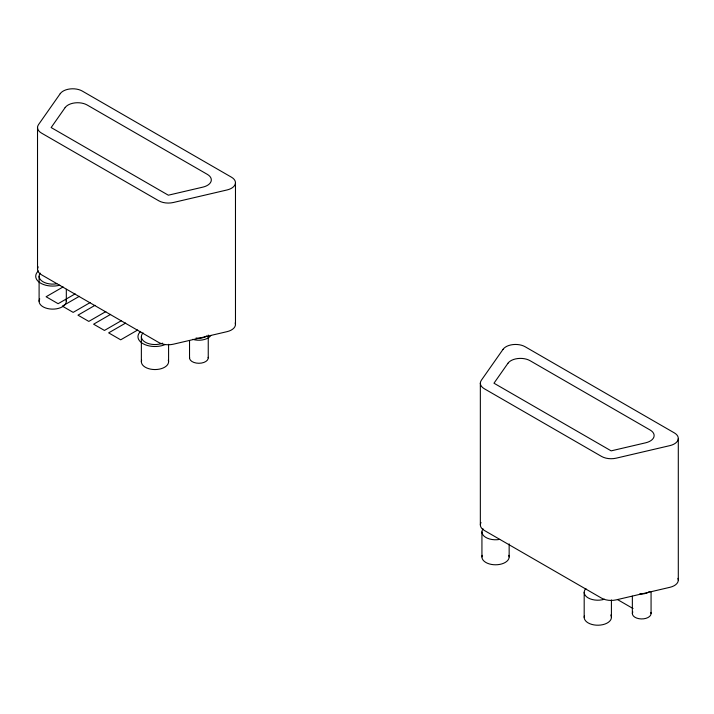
<?xml version="1.0" encoding="UTF-8"?>
<svg xmlns="http://www.w3.org/2000/svg" width="714" height="714" viewBox="0 0 714 714"><rect width="100%" height="100%" fill="white"/><g stroke="black" fill="none" stroke-linecap="round" stroke-linejoin="round"><path stroke-width="1.07" d="M63.109 286.93L46.098 296.747L58.129 303.7L75.14 293.873M79.352 296.301L62.341 306.127L73.167 312.375L90.178 302.558M94.998 305.333L77.978 315.16L88.804 321.407L105.824 311.59M110.634 314.365L93.614 324.192L104.449 330.439L121.46 320.613M125.673 323.049L108.653 332.867L120.684 339.819L137.704 329.993M617.61 599.626L633.032 608.533M678.3 438.557L678.3 580.25M651.07 591.799L651.07 613.54M632.354 596.145L632.354 613.54M611.416 599.965L611.416 617.36M584.186 592.352L584.186 617.36M509.153 543.881L509.153 556.929M481.932 531.921L481.932 556.929M480.344 383.034L480.344 524.736M235.477 182.891L235.477 324.584M208.247 335.044L208.247 357.875M189.531 340.48L189.531 357.875M168.584 344.3L168.584 361.695M141.363 336.687L141.363 361.695M66.322 289.304L66.322 301.263M39.1 276.264L39.1 301.263M37.521 127.369L37.521 269.071M677.952 578.331A13.495 7.792 0 0 1 669.875 587.319L616.191 599.867A13.495 7.792 0 0 1 601.59 598.154L484.297 530.431A13.495 7.792 0 0 1 481.004 522.514M649.428 591.594A9.353 5.4 0 0 1 639.798 593.825M650.873 612.433A9.353 5.4 0 0 1 641.234 618.931A9.353 5.4 0 0 1 632.8 611.898M604.41 599.224A13.611 7.854 0 0 1 588.175 597.913A13.611 7.854 0 0 1 585.899 588.541M610.773 614.977A13.611 7.854 0 0 1 598.493 625.205A13.611 7.854 0 0 1 584.48 615.745M499.666 539.409A13.611 7.854 0 0 1 485.449 537.196A13.611 7.854 0 0 1 483.048 528.806M508.859 555.322A13.611 7.854 0 0 1 495.543 564.792A13.611 7.854 0 0 1 482.218 555.322M59.78 285.198A17.011 9.826 0 0 1 39.859 282.69A17.011 9.826 0 0 1 38.404 270.954M165.175 344.55A17.011 9.826 0 0 1 143.38 343.88A17.011 9.826 0 0 1 140.658 331.376M235.201 322.88A13.495 7.792 0 0 1 227.043 331.653L173.359 344.202A13.495 7.792 0 0 1 158.767 342.488L41.466 274.765A13.495 7.792 0 0 1 38.181 266.849M206.596 335.928A9.353 5.4 0 0 1 196.047 338.017M208.193 357.321A9.353 5.4 0 0 1 198.885 363.274A9.353 5.4 0 0 1 189.576 357.321M162.685 343.166A13.611 7.854 0 0 1 145.826 342.506A13.611 7.854 0 0 1 143.077 332.876M168.299 360.088A13.611 7.854 0 0 1 154.974 369.557A13.611 7.854 0 0 1 141.649 360.088M56.843 283.753A13.611 7.854 0 0 1 42.617 281.53A13.611 7.854 0 0 1 40.225 273.141M66.036 299.657A13.611 7.854 0 0 1 52.024 309.117A13.611 7.854 0 0 1 39.743 298.88M210.844 335.446A12.763 7.363 0 0 1 192.771 339.337M60.235 93.65L38.502 124.638A13.495 7.792 0 0 0 41.466 133.072L158.767 200.795A13.495 7.792 0 0 0 173.359 202.499L227.043 189.96A13.495 7.792 0 0 0 231.523 177.233L82.271 91.062A13.495 7.792 0 0 0 60.235 93.65M65.135 107.591L51.149 127.547L168.334 195.199L202.892 187.122A13.495 7.792 0 0 0 207.372 174.394L87.179 105.012A13.495 7.792 0 0 0 65.135 107.591M503.058 349.316L481.325 380.303A13.495 7.792 0 0 0 484.297 388.737L601.59 456.451A13.495 7.792 0 0 0 616.191 458.165L669.875 445.625A13.495 7.792 0 0 0 674.355 432.898L525.102 346.727A13.495 7.792 0 0 0 503.058 349.316M507.966 363.256L493.972 383.213L611.157 450.864L645.715 442.787A13.495 7.792 0 0 0 650.195 430.06L530.011 360.668A13.495 7.792 0 0 0 507.966 363.256"/></g></svg>
